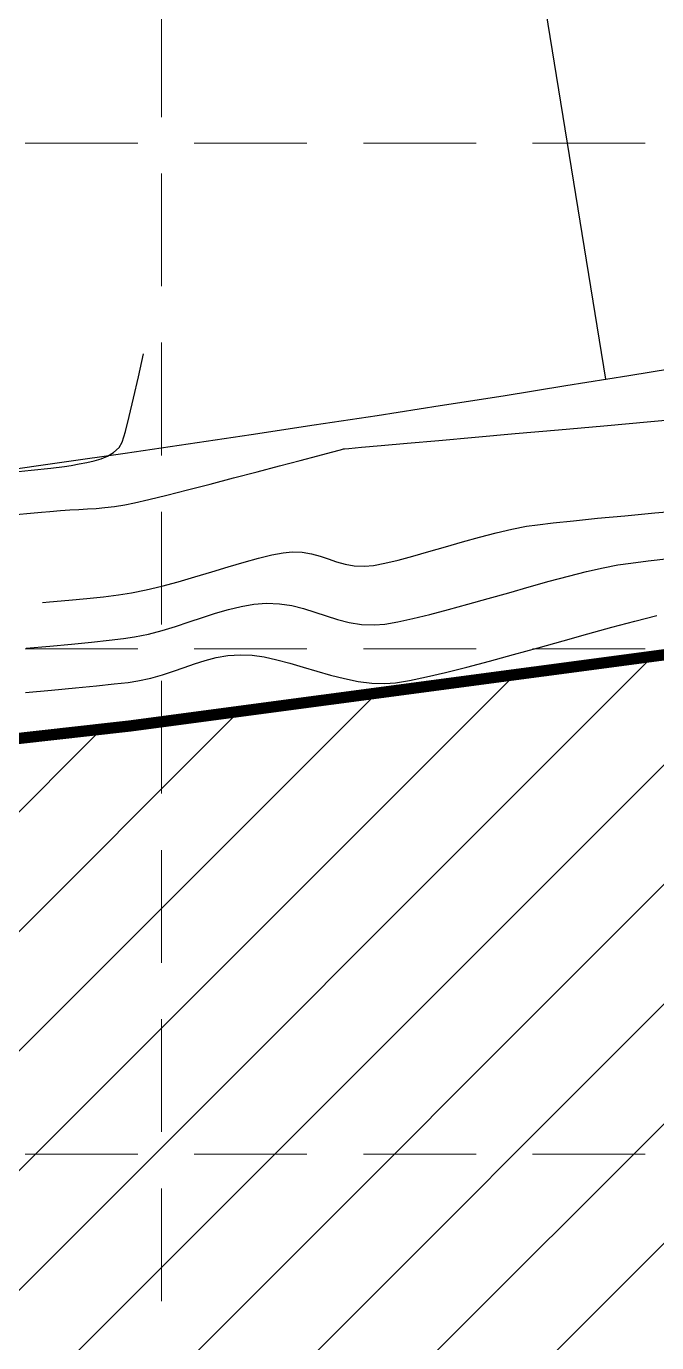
# Model space of a CAD drawing. Extents: x 2138193 to 2139991, y 332071 to 334944.
# Drawn here: x 2139034.8 to 2139090.7, y 332863.1 to 332979.8 of the extents above; entities that cross this region are included whole.
import ezdxf

# ---------------------------------------------------------------- set-up
doc = ezdxf.new("R2010")
doc.units = 0
doc.header["$LTSCALE"] = 100
doc.header["$MEASUREMENT"] = 0
doc.linetypes.add('DASHED', pattern=[0.75, 0.5, -0.25])
doc.linetypes.add('HIDDEN', pattern=[0.375, 0.25, -0.125])
for name, color, linetype in [('CONTOURS', 35, 'Continuous'), ('GRID', 254, 'DASHED'), ('V-PROP-SUBD-N', 7, 'Continuous')]:
    doc.layers.add(name, color=color, linetype=linetype)

msp = doc.modelspace()

# ---------------------------------------------------------------- hatches: boundary and pattern name
at = {"layer": 'CONTOURS', "ltscale": 10}
h = msp.add_hatch(dxfattribs=at)
h.set_pattern_fill('ANSI31', color=5, scale=60, style=0)
h.set_pattern_definition([(45, (0, 0), (-5.303300858899106, 5.303300858899107), [])])
h.paths.add_polyline_path([(2138483.546160111, 332606.2740493599), (2138656.140052903, 332606.2740493599), (2138921.264482902, 332760.8706732228), (2139372.471049562, 332785.9219287917), (2139377.748317752, 332780.6479753673), (2139409.411939294, 332807.0177192923), (2139404.134671104, 332828.1135155923), (2139401.496037009, 332952.0512992817), (2139392.260811476, 332977.1025548506), (2139347.404019459, 332973.1470955816), (2139339.488117175, 332969.1916305132), (2139182.489332715, 332936.2294564062), (2139043.960999322, 332917.7706368185), (2138914.667891463, 332903.2672764998), (2138844.744069344, 332879.534509287), (2138820.996350087, 332862.3941780554), (2138795.929319984, 332796.4698240421), (2138748.301847437, 332763.2789477164)])

# ---------------------------------------------------------------- linework, layer by layer
at = {"layer": 'CONTOURS', "color": 5, "ltscale": 10, "const_width": 1}
msp.add_lwpolyline([(2138656.140052903, 332606.2740493598), (2138921.264482902, 332760.8706732228), (2139372.471049562, 332785.9219287917), (2139377.748317752, 332780.6479753673), (2139409.411939294, 332807.0177192923), (2139404.134671104, 332828.1135155923), (2139401.496037009, 332952.0512992817), (2139392.260811476, 332977.1025548506), (2139347.404019459, 332973.1470955816), (2139339.488117175, 332969.1916305132), (2139182.489332715, 332936.2294564062), (2139043.960999322, 332917.7706368185), (2138914.667891463, 332903.2672764998), (2138844.744069344, 332879.534509287), (2138820.996350087, 332862.3941780554), (2138795.929319984, 332796.4698240421), (2138748.301847437, 332763.2789477164), (2138483.546160112, 332606.27404936)], dxfattribs=at)
at = {"layer": 'CONTOURS', "extrusion": (0.9753012737543922, -0.2208787572698207, 0), "elevation": 2012671.733730416}
msp.add_lwpolyline([(797194.8529678361, 549), (797196.9475305759, 549)], dxfattribs=at)
at = {"layer": 'CONTOURS', "extrusion": (0.9754491506811738, -0.2202247816104652, 0), "elevation": 2013205.789450403}
msp.add_lwpolyline([(795843.2865994273, 549), (795845.2052247277, 549)], dxfattribs=at)
at = {"layer": 'CONTOURS', "extrusion": (0.9736058481685488, -0.2282359577542522, 0), "elevation": 2006595.587850091}
msp.add_lwpolyline([(812364.149687996, 549), (812365.8254275249, 549)], dxfattribs=at)
at = {"layer": 'CONTOURS', "extrusion": (0.9680851752953485, -0.2506214144349489, 0), "elevation": 1987333.495341821}
msp.add_lwpolyline([(858408.176396674, 549), (858409.542800063, 549)], dxfattribs=at)
at = {"layer": 'CONTOURS', "extrusion": (0.08867531358113684, -0.9960605848849192, 0), "elevation": -141948.6743713309}
msp.add_lwpolyline([(2160179.149633264, 548), (2160183.191370278, 548)], dxfattribs=at)
at = {"layer": 'CONTOURS', "extrusion": (0.08865798066535555, -0.9960621278134922, 0), "elevation": -141986.2646780721}
msp.add_lwpolyline([(2160180.720929901, 548), (2160184.881042246, 548)], dxfattribs=at)
at = {"layer": 'CONTOURS', "extrusion": (0.08863745646675043, -0.9960639544281809, 0), "elevation": -142030.7759506158}
msp.add_lwpolyline([(2160181.954911113, 548), (2160186.15816682, 548)], dxfattribs=at)
at = {"layer": 'CONTOURS'}
for points, elevation in [([(2139043.264052725, 332942.9529888195), (2139043.566539364, 332943.8983654166)], 549), ([(2139068.538607566, 332942.8474651062), (2139071.343418075, 332943.0973066737)], 548), ([(2139071.343418075, 332943.0973066737), (2139074.565881101, 332943.3843176154)], 548), ([(2139074.565881101, 332943.3843176154), (2139078.131062372, 332943.7018118034)], 548), ([(2139060.610768829, 332941.7296285236), (2139061.831637994, 332942.055426142)], 548), ([(2139062.626715468, 332942.2681642874), (2139062.911727319, 332942.3444938238)], 548), ([(2139062.994576204, 332942.3535151344), (2139063.379433895, 332942.3878179269)], 548), ([(2139064.481681202, 332942.4860346048), (2139066.22638385, 332942.6414790406)], 548), ([(2139066.22638385, 332942.6414790406), (2139068.538607566, 332942.8474651062)], 548), ([(2139038.155264129, 332940.7786873247), (2139038.738503221, 332940.8649448623)], 549), ([(2139040.153756626, 332941.1498454154), (2139040.797283397, 332941.2877083707)], 549), ([(2139040.797283397, 332941.2877083707), (2139041.401358082, 332941.4593791555)], 549), ([(2139032.945204835, 332940.2239340422), (2139035.192709496, 332940.4523722039)], 549), ([(2139051.069135204, 332939.2219681013), (2139053.154853866, 332939.7628260426)], 548), ([(2139049.063268434, 332938.7081455039), (2139051.069135204, 332939.2219681013)], 548), ([(2139036.129520999, 332936.7224103919), (2139036.848858598, 332936.7897175766)], 548), ([(2139039.438975979, 332936.9694476864), (2139040.19967776, 332937.0134721551)], 548), ([(2139040.958710915, 332937.0670569077), (2139041.745875471, 332937.1407037849)], 548), ([(2139083.290527719, 332935.9751050679), (2139085.42417089, 332936.1884450575)], 546), ([(2139085.42417089, 332936.1884450575), (2139087.845678473, 332936.4197957015)], 546), ([(2139087.845678473, 332936.4197957015), (2139090.502864205, 332936.6652428884)], 546), ([(2139090.502864205, 332936.6652428884), (2139093.343541822, 332936.9208725073)], 546), ([(2139077.83701524, 332935.2300879938), (2139079.138647324, 332935.4822901376)], 546), ([(2139079.138647324, 332935.4822901376), (2139080.095579672, 332935.6181134966)], 546), ([(2139081.496935225, 332935.783689844), (2139083.290527719, 332935.9751050679)], 546), ([(2139071.941697353, 332933.6603085183), (2139073.451222522, 332934.0949015266)], 546), ([(2139073.451222522, 332934.0949015266), (2139074.959491471, 332934.5153949404)], 546), ([(2139057.539834225, 332933.1356336721), (2139058.343551519, 332933.2179383565)], 546), ([(2139059.245222375, 332933.1795002854), (2139060.060362357, 332933.0372767048)], 546), ([(2139060.060362357, 332933.0372767048), (2139060.817856257, 332932.825698853)], 546), ([(2139061.546588869, 332932.5791979682), (2139062.275444983, 332932.3322052889)], 546), ([(2139067.743698193, 332932.4819194057), (2139069.054123821, 332932.8328187101)], 546), ([(2139069.054123821, 332932.8328187101), (2139070.464727329, 332933.2326146635)], 546), ([(2139051.223660993, 332931.4420437619), (2139052.68356621, 332931.8802474646)], 546), ([(2139052.68356621, 332931.8802474646), (2139054.078038441, 332932.2901452503)], 546), ([(2139085.921207116, 332931.7989522017), (2139087.210682884, 332932.0466776392)], 545), ([(2139048.2391608, 332930.5664663792), (2139049.73122509, 332930.9969710857)], 546), ([(2139041.620680448, 332929.2331669557), (2139042.949097693, 332929.4013873276)], 546), ([(2139042.949097693, 332929.4013873276), (2139044.094220601, 332929.5767295116)], 546), ([(2139073.928518326, 332928.5638654809), (2139075.723375334, 332929.0703448727)], 545), ([(2139077.547267178, 332929.5897872183), (2139079.366449805, 332930.1055499162)], 545), ([(2139036.839968802, 332928.7670948314), (2139038.535685391, 332928.9164348957)], 546), ([(2139053.832382581, 332928.3749839782), (2139054.953642539, 332928.5668284457)], 545), ([(2139056.059463618, 332928.6546606228), (2139057.231912646, 332928.611153987)], 545), ([(2139058.324686906, 332928.4409393285), (2139059.360590701, 332928.1800593229)], 545), ([(2139062.355122337, 332927.2138539811), (2139063.39158731, 332926.9507393445)], 545), ([(2139063.39158731, 332926.9507393445), (2139064.485203336, 332926.7771727393)], 545), ([(2139065.658774719, 332926.7291968412), (2139066.570797627, 332926.8084038797)], 545), ([(2139086.69410483, 332926.5228017179), (2139088.743676241, 332927.0756162534)], 544), ([(2139042.108606532, 332925.3661401892), (2139043.395379527, 332925.5234731314)], 545), ([(2139045.602323989, 332925.9216775664), (2139046.814639524, 332926.2409584026)], 545), ([(2139082.363032564, 332925.3246859169), (2139084.554564387, 332925.9339079843)], 544), ([(2139084.554564387, 332925.9339079843), (2139086.69410483, 332926.5228017179)], 544), ([(2139034.776649346, 332924.6669446906), (2139036.853133877, 332924.8484020535)], 545), ([(2139077.975905402, 332924.1082602356), (2139080.157487017, 332924.7108863794)], 544), ([(2139080.157487017, 332924.7108863794), (2139082.363032564, 332925.3246859169)], 544), ([(2139048.770840738, 332922.9585725404), (2139049.690312434, 332923.2862252622)], 544), ([(2139049.690312434, 332923.2862252622), (2139050.622652174, 332923.5840246364)], 544), ([(2139055.85658162, 332923.8944512244), (2139056.976407294, 332923.6484457469)], 544), ([(2139075.856265372, 332923.5325583494), (2139077.975905402, 332924.1082602356)], 544), ([(2139044.664642309, 332921.7632677472), (2139045.811137874, 332922.0034140745)], 544), ([(2139039.129508439, 332921.1456706945), (2139040.999724413, 332921.3289163248)], 544), ([(2139042.578066165, 332921.495084201), (2139043.815912521, 332921.6409445872)], 544), ([(2139062.982789907, 332921.9691899), (2139064.198147003, 332921.7230724372)], 544)]:
    msp.add_lwpolyline(points, dxfattribs=dict(at, elevation=elevation))
at = {"layer": 'CONTOURS', "extrusion": (0.0886901773114654, -0.9960592615143241, 0), "elevation": -141916.4390255105}
msp.add_lwpolyline([(2160177.41949585, 548), (2160181.267625563, 548)], dxfattribs=at)
at = {"layer": 'CONTOURS', "extrusion": (0.5176853290077329, -0.8555710958945231, 0), "elevation": 822495.3564665798}
msp.add_lwpolyline([(2002461.510729978, 549), (2002462.133183473, 549)], dxfattribs=at)
at = {"layer": 'CONTOURS', "extrusion": (0.659412826044571, -0.7517810351744132, 0), "elevation": 1160212.568114375}
msp.add_lwpolyline([(1827637.820530162, 549), (1827638.486261026, 549)], dxfattribs=at)
at = {"layer": 'CONTOURS', "extrusion": (0.8850582512166518, -0.4654802809500335, 0), "elevation": 1738199.511261694}
msp.add_lwpolyline([(1290355.803149913, 549), (1290356.367242732, 549)], dxfattribs=at)
at = {"layer": 'CONTOURS', "extrusion": (0.2584764278118837, -0.9660175651951719, 0), "elevation": 231269.1873766962}
msp.add_lwpolyline([(2152428.975555755, 548), (2152429.798602356, 548)], dxfattribs=at)
at = {"layer": 'CONTOURS', "extrusion": (0.1082488905437614, -0.9941238241265747, 0), "elevation": -99434.72972407736}
msp.add_lwpolyline([(2162534.041260184, 548), (2162534.124598781, 548)], dxfattribs=at)
at = {"layer": 'CONTOURS', "extrusion": (0.08875419430305923, -0.996053559299707, 0), "elevation": -141777.6036229551}
msp.add_lwpolyline([(2160171.726032907, 548), (2160172.832647402, 548)], dxfattribs=at)
at = {"layer": 'CONTOURS', "extrusion": (0.1150713642288764, -0.993357227353033, 0), "elevation": -84587.09012573818}
msp.add_lwpolyline([(2163139.748776064, 549), (2163140.960726497, 549)], dxfattribs=at)
at = {"layer": 'CONTOURS', "extrusion": (0.2054337879771361, -0.9786710166125107, 0), "elevation": 113591.2559131144}
msp.add_lwpolyline([(2161812.519842497, 549), (2161813.265561573, 549)], dxfattribs=at)
at = {"layer": 'CONTOURS', "extrusion": (0.188694474706487, -0.9820358421235159, 0), "elevation": 76664.91572317551}
msp.add_lwpolyline([(2163437.556130306, 549), (2163438.254108658, 549)], dxfattribs=at)
at = {"layer": 'CONTOURS', "extrusion": (-0.3802242532165028, 0.9248943276212439, 0), "elevation": -505379.7522208386}
msp.add_lwpolyline([(-2104979.676420338, 549), (-2104980.289553628, 549)], dxfattribs=at)
at = {"layer": 'CONTOURS', "extrusion": (0.2547259582227455, -0.9670132812984029, 0), "elevation": 222915.1956132671}
msp.add_lwpolyline([(2153303.361614264, 548), (2153305.422186434, 548)], dxfattribs=at)
at = {"layer": 'CONTOURS', "extrusion": (-0.2559929393357259, 0.9666786513677933, 0), "elevation": -225736.7526892725}
msp.add_lwpolyline([(-2153011.459360609, 548), (-2153013.341713917, 548)], dxfattribs=at)
at = {"layer": 'CONTOURS', "extrusion": (0.2570108711504479, -0.966408512022989, 0), "elevation": 228004.1094966443}
msp.add_lwpolyline([(2152774.409260168, 548), (2152776.025954254, 548)], dxfattribs=at)
at = {"layer": 'CONTOURS', "extrusion": (0.1056537596613396, -0.9944029782082433, 0), "elevation": -105079.8672472431}
msp.add_lwpolyline([(2162239.376659037, 549), (2162241.145212581, 549)], dxfattribs=at)
at = {"layer": 'CONTOURS', "extrusion": (0.2531169453296608, -0.9674356888119134, 0), "elevation": 219332.7916718969}
msp.add_lwpolyline([(2153669.058016656, 548), (2153671.209370642, 548)], dxfattribs=at)
at = {"layer": 'CONTOURS', "extrusion": (0.2440234976772405, -0.9697693192617335, 0), "elevation": 199104.4897678418}
msp.add_lwpolyline([(2155627.122873431, 548), (2155629.022027085, 548)], dxfattribs=at)
at = {"layer": 'CONTOURS', "extrusion": (0.1223854506147494, -0.9924826454290396, 0), "elevation": -68646.746214543}
msp.add_lwpolyline([(2163708.472621058, 548), (2163709.324118046, 548)], dxfattribs=at)
at = {"layer": 'CONTOURS', "extrusion": (0.1538829838730424, -0.9880890786130211, 0), "elevation": 190.6009665589663}
msp.add_lwpolyline([(2164797.999516926, 548), (2164798.943589135, 548)], dxfattribs=at)
at = {"layer": 'CONTOURS', "extrusion": (0.199962383555344, -0.9798035747857147, 0), "elevation": 101514.9964582105}
msp.add_lwpolyline([(2162417.445357731, 548), (2162418.306468993, 548)], dxfattribs=at)
at = {"layer": 'CONTOURS', "extrusion": (-0.2261053594976317, 0.9741028520677099, 0), "elevation": -159333.9666232833}
msp.add_lwpolyline([(-2158928.186331872, 548), (-2158929.480515033, 548)], dxfattribs=at)
at = {"layer": 'CONTOURS', "extrusion": (0.2375802793734689, -0.9713679070531539, 0), "elevation": 184789.9105441779}
msp.add_lwpolyline([(2156899.743548108, 548), (2156901.383854712, 548)], dxfattribs=at)
at = {"layer": 'CONTOURS', "extrusion": (0.0937937729254032, -0.9955916472934161, 0), "elevation": -130840.7511479869}
msp.add_lwpolyline([(2160830.723100292, 548), (2160832.575026134, 548)], dxfattribs=at)
at = {"layer": 'CONTOURS', "extrusion": (0.09360486808240766, -0.9956094257645792, 0), "elevation": -131250.7442876345}
msp.add_lwpolyline([(2160807.710458981, 548), (2160809.030583104, 548)], dxfattribs=at)
at = {"layer": 'CONTOURS', "extrusion": (0.08267419488366187, -0.9965766290157213, 0), "elevation": -154953.8742661888}
msp.add_lwpolyline([(2159239.413212963, 548), (2159240.360965298, 548)], dxfattribs=at)
at = {"layer": 'CONTOURS', "extrusion": (0.06595269009977037, -0.9978227511279766, 0), "elevation": -191136.6849541801}
msp.add_lwpolyline([(2156338.657826358, 548), (2156339.513127679, 548)], dxfattribs=at)
at = {"layer": 'CONTOURS', "extrusion": (0.0566718433398215, -0.9983928596361589, 0), "elevation": -211178.5850221257}
msp.add_lwpolyline([(2154469.060682712, 548), (2154469.854128327, 548)], dxfattribs=at)
at = {"layer": 'CONTOURS', "extrusion": (0.07042079957758055, -0.9975173737769454, 0), "elevation": -181477.5341219882}
msp.add_lwpolyline([(2157175.453083553, 548), (2157176.214005793, 548)], dxfattribs=at)
at = {"layer": 'CONTOURS', "extrusion": (0.2530869066363705, -0.9674435475464359, 0), "elevation": 219276.5158866813}
msp.add_lwpolyline([(2153695.633891962, 546), (2153697.15666956, 546)], dxfattribs=at)
at = {"layer": 'CONTOURS', "extrusion": (0.2282964164081303, -0.9735916732671894, 0), "elevation": 164200.8368576671}
msp.add_lwpolyline([(2158594.848099382, 546), (2158596.290513533, 546)], dxfattribs=at)
at = {"layer": 'CONTOURS', "extrusion": (0.1173382070172475, -0.9930920124409306, 0), "elevation": -79639.87992399649}
msp.add_lwpolyline([(2163369.42537317, 546), (2163370.836476609, 546)], dxfattribs=at)
at = {"layer": 'CONTOURS', "extrusion": (-0.2781480249601706, 0.9605382221498302, 0), "elevation": -275183.1296642561}
msp.add_lwpolyline([(-2147263.662337773, 546), (-2147265.199986135, 546)], dxfattribs=at)
at = {"layer": 'CONTOURS', "extrusion": (0.2677245263445561, -0.9634954997266896, 0), "elevation": 251898.4765995836}
msp.add_lwpolyline([(2150103.117546006, 546), (2150104.462790427, 546)], dxfattribs=at)
at = {"layer": 'CONTOURS', "extrusion": (0.2407710433608977, -0.9705819412491172, 0), "elevation": 191884.1762133852}
msp.add_lwpolyline([(2156289.059088185, 546), (2156290.25929531, 546)], dxfattribs=at)
at = {"layer": 'CONTOURS', "extrusion": (0.1925381796429285, -0.9812894829660549, 0), "elevation": 85146.46034292917}
msp.add_lwpolyline([(2163135.987335053, 546), (2163137.007176287, 546)], dxfattribs=at)
at = {"layer": 'CONTOURS', "extrusion": (-0.04259114238557533, -0.9990925855946945, 0), "elevation": -423736.0480216502}
msp.add_lwpolyline([(2122937.32510669, 546), (2122938.227596479, 546)], dxfattribs=at)
at = {"layer": 'CONTOURS', "extrusion": (-0.3204246361648552, -0.9472740113286231, 0), "elevation": -1000786.397598814}
msp.add_lwpolyline([(1919596.841864689, 546), (1919597.61115911, 546)], dxfattribs=at)
at = {"layer": 'CONTOURS', "extrusion": (0.110214741622128, -0.9939077979013786, 0), "elevation": -95144.87583525211}
msp.add_lwpolyline([(2162752.199303741, 545), (2162754.039827214, 545)], dxfattribs=at)
at = {"layer": 'CONTOURS', "extrusion": (0.2857816615882333, -0.9582947573162803, 0), "elevation": 292255.1574638963}
msp.add_lwpolyline([(2144985.716580426, 546), (2144987.273967537, 546)], dxfattribs=at)
at = {"layer": 'CONTOURS', "extrusion": (-0.2706324166549161, -0.962682759301069, 0), "elevation": -899407.809206967}
msp.add_lwpolyline([(1969136.091994924, 546), (1969136.879237038, 546)], dxfattribs=at)
at = {"layer": 'CONTOURS', "extrusion": (-0.1746343355339388, -0.984633357576626, 0), "elevation": -701369.9218129847}
msp.add_lwpolyline([(2048051.437149444, 546), (2048052.26563803, 546)], dxfattribs=at)
at = {"layer": 'CONTOURS', "extrusion": (-0.04635343605272239, -0.9989251017799615, 0), "elevation": -431727.0658231607}
msp.add_lwpolyline([(2121332.032154501, 546), (2121332.935661057, 546)], dxfattribs=at)
at = {"layer": 'CONTOURS', "extrusion": (0.0964681264693537, -0.9953360741857461, 0), "elevation": -125027.5937703711}
msp.add_lwpolyline([(2161205.63206758, 546), (2161206.442872897, 546)], dxfattribs=at)
at = {"layer": 'CONTOURS', "extrusion": (0.1852207586623614, -0.9826969372907088, 0), "elevation": 69028.07825241104}
msp.add_lwpolyline([(2163719.092750283, 546), (2163720.119145833, 546)], dxfattribs=at)
at = {"layer": 'CONTOURS', "extrusion": (0.2323246435166153, -0.972638298657254, 0), "elevation": 173135.2682307455}
msp.add_lwpolyline([(2157886.421589038, 546), (2157887.631120249, 546)], dxfattribs=at)
at = {"layer": 'CONTOURS', "extrusion": (0.2449380005901176, -0.9695387438709789, 0), "elevation": 201153.1165842371}
msp.add_lwpolyline([(2155471.173002129, 545), (2155472.825943466, 545)], dxfattribs=at)
at = {"layer": 'CONTOURS', "extrusion": (0.2229766273318309, -0.9748237910841744, 0), "elevation": 152416.3258567058}
msp.add_lwpolyline([(2159466.356140934, 545), (2159467.856827784, 545)], dxfattribs=at)
at = {"layer": 'CONTOURS', "extrusion": (0.1458253221896088, -0.989310353432277, 0), "elevation": -17440.03907808347}
msp.add_lwpolyline([(2164771.047397161, 545), (2164772.232815591, 545)], dxfattribs=at)
at = {"layer": 'CONTOURS', "extrusion": (0.1232401249668002, -0.9923768798184325, 0), "elevation": -66772.71753088577}
msp.add_lwpolyline([(2163812.46394552, 545), (2163814.000135967, 545)], dxfattribs=at)
at = {"layer": 'CONTOURS', "extrusion": (0.2352404270776559, -0.9719372106614306, 0), "elevation": 179603.0554671892}
msp.add_lwpolyline([(2157336.364204818, 546), (2157337.797027999, 546)], dxfattribs=at)
at = {"layer": 'CONTOURS', "extrusion": (0.2610521690421357, -0.9653246940995533, 0), "elevation": 237017.0852881396}
msp.add_lwpolyline([(2151786.822457161, 546), (2151788.333648563, 546)], dxfattribs=at)
at = {"layer": 'CONTOURS', "extrusion": (0.2680423389968293, -0.9634071333061163, 0), "elevation": 252616.598103914}
msp.add_lwpolyline([(2150043.684559731, 545), (2150045.532926115, 545)], dxfattribs=at)
at = {"layer": 'CONTOURS', "extrusion": (0.2591754744445579, -0.9658302508445459, 0), "elevation": 232842.9253272195}
msp.add_lwpolyline([(2152276.727425681, 545), (2152278.49640324, 545)], dxfattribs=at)
at = {"layer": 'CONTOURS', "extrusion": (0.09633721512663668, -0.9953487534435577, 0), "elevation": -125311.3663822984}
msp.add_lwpolyline([(2161162.784706654, 546), (2161164.395914866, 546)], dxfattribs=at)
at = {"layer": 'CONTOURS', "extrusion": (0.108393431082261, -0.9941080746569838, 0), "elevation": -99109.57848731434}
msp.add_lwpolyline([(2162524.398976051, 546), (2162525.889036346, 546)], dxfattribs=at)
at = {"layer": 'CONTOURS', "extrusion": (0.1957312318437295, -0.9806575777920324, 0), "elevation": 92187.82323896326}
msp.add_lwpolyline([(2162834.516399205, 546), (2162835.835448469, 546)], dxfattribs=at)
at = {"layer": 'CONTOURS', "extrusion": (0.2739070731605921, -0.9617561620663516, 0), "elevation": 265711.385723411}
msp.add_lwpolyline([(2148460.885311007, 545), (2148462.781729159, 545)], dxfattribs=at)
at = {"layer": 'CONTOURS', "extrusion": (0.0816002625295155, -0.9966651379250276, 0), "elevation": -157272.5278740201}
msp.add_lwpolyline([(2159069.894253339, 546), (2159070.521932787, 546)], dxfattribs=at)
at = {"layer": 'CONTOURS', "extrusion": (0.2800040977124633, -0.9599988048243756, 0), "elevation": 279332.9415362237}
msp.add_lwpolyline([(2146708.066056147, 545), (2146709.264301923, 545)], dxfattribs=at)
at = {"layer": 'CONTOURS', "extrusion": (0.2347829055424169, -0.9720478317783855, 0), "elevation": 178590.9688377472}
msp.add_lwpolyline([(2157427.362280495, 545), (2157428.531040987, 545)], dxfattribs=at)
at = {"layer": 'CONTOURS', "extrusion": (0.07917775379385462, -0.9968605134642258, 0), "elevation": -162517.7756044792}
msp.add_lwpolyline([(2158699.955511581, 545), (2158701.064815304, 545)], dxfattribs=at)
at = {"layer": 'CONTOURS', "extrusion": (-0.1539078938047579, -0.9880851988692997, 0), "elevation": -658179.626252878}
msp.add_lwpolyline([(2062330.449057167, 545), (2062331.555008618, 545)], dxfattribs=at)
at = {"layer": 'CONTOURS', "extrusion": (0.3003805925934723, 0.9538194271418435, 0), "elevation": 960085.2843104089}
msp.add_lwpolyline([(-1940271.209923734, 545), (-1940272.260266814, 545)], dxfattribs=at)
at = {"layer": 'CONTOURS', "extrusion": (-0.3195754096999512, -0.947560846339225, 0), "elevation": -999060.500805168}
msp.add_lwpolyline([(1920494.288677064, 545), (1920495.334072492, 545)], dxfattribs=at)
at = {"layer": 'CONTOURS', "extrusion": (0.2546129716050405, -0.9670430366278694, 0), "elevation": 222679.7401902544}
msp.add_lwpolyline([(2153340.990676372, 545), (2153342.681971506, 545)], dxfattribs=at)
at = {"layer": 'CONTOURS', "extrusion": (0.2654423111577835, -0.9641267444932822, 0), "elevation": 246815.3948948141}
msp.add_lwpolyline([(2150709.913850391, 545), (2150711.710375724, 545)], dxfattribs=at)
at = {"layer": 'CONTOURS', "extrusion": (0.3116821872360038, -0.9501864102163221, 0), "elevation": 350360.8271675157}
msp.add_lwpolyline([(2136261.648253648, 545), (2136262.899943125, 545)], dxfattribs=at)
at = {"layer": 'CONTOURS', "extrusion": (-0.3169987435081375, 0.9484259573705595, 0), "elevation": -362319.3049137912}
msp.add_lwpolyline([(-2134267.229794268, 545), (-2134268.4707326, 545)], dxfattribs=at)
at = {"layer": 'CONTOURS', "extrusion": (0.3067874973179067, -0.9517780368811918, 0), "elevation": 339360.9357672107}
msp.add_lwpolyline([(2138039.134148785, 545), (2138040.357049652, 545)], dxfattribs=at)
at = {"layer": 'CONTOURS', "extrusion": (-0.3012711924940682, -0.9535384987367852, 0), "elevation": -961896.7822338222}
msp.add_lwpolyline([(1939375.877129419, 545), (1939376.928076209, 545)], dxfattribs=at)
at = {"layer": 'CONTOURS', "extrusion": (-0.04084613883828456, -0.9991654482326756, 0), "elevation": -420021.4574891193}
msp.add_lwpolyline([(2123680.551793409, 545), (2123681.726345016, 545)], dxfattribs=at)
at = {"layer": 'CONTOURS', "extrusion": (0.1656059976225953, -0.9861919962925196, 0), "elevation": 25912.4996389657}
msp.add_lwpolyline([(2164665.007898537, 545), (2164666.167431428, 545)], dxfattribs=at)
at = {"layer": 'CONTOURS', "extrusion": (0.210076158820859, -0.9776850246859022, 0), "elevation": 123869.3862484932}
msp.add_lwpolyline([(2161274.496497431, 545), (2161275.868388291, 545)], dxfattribs=at)
at = {"layer": 'CONTOURS', "extrusion": (0.2373164290852694, -0.9714324024275782, 0), "elevation": 184219.874012486}
msp.add_lwpolyline([(2156970.106919881, 545), (2156971.656475144, 545)], dxfattribs=at)
at = {"layer": 'CONTOURS', "extrusion": (0.2522762405861781, -0.9676552580520114, 0), "elevation": 217482.6312669056}
msp.add_lwpolyline([(2153890.061284004, 544), (2153892.047140749, 544)], dxfattribs=at)
at = {"layer": 'CONTOURS', "extrusion": (0.147276466673182, -0.9890953656570549, 0), "elevation": -14264.33904412045}
msp.add_lwpolyline([(2164750.004071664, 545), (2164750.998972623, 545)], dxfattribs=at)
at = {"layer": 'CONTOURS', "extrusion": (-0.2015814184584014, 0.979471761579832, 0), "elevation": -105100.3076825602}
msp.add_lwpolyline([(-2162245.195218702, 545), (-2162246.443741204, 545)], dxfattribs=at)
at = {"layer": 'CONTOURS', "extrusion": (0.2910664200982224, -0.9567028478536087, 0), "elevation": 304093.2159095316}
msp.add_lwpolyline([(2143335.828370343, 545), (2143337.083860281, 545)], dxfattribs=at)
at = {"layer": 'CONTOURS', "extrusion": (0.09141313246297363, -0.9958130543497142, 0), "elevation": -135994.8509574551}
msp.add_lwpolyline([(2160514.525353039, 545), (2160516.47575181, 545)], dxfattribs=at)
at = {"layer": 'CONTOURS', "extrusion": (0.0976229870679191, -0.9952234685717258, 0), "elevation": -122515.4431830166}
msp.add_lwpolyline([(2161322.744909614, 545), (2161324.519248107, 545)], dxfattribs=at)
at = {"layer": 'CONTOURS', "extrusion": (0.1068123062034552, -0.9942792018560478, 0), "elevation": -102544.7466369344}
msp.add_lwpolyline([(2162364.050352891, 545), (2162365.606632843, 545)], dxfattribs=at)
at = {"layer": 'CONTOURS', "extrusion": (0.2462739503996692, -0.9692002586434557, 0), "elevation": 204122.8232002392}
msp.add_lwpolyline([(2155158.822944895, 544), (2155159.826924601, 544)], dxfattribs=at)
at = {"layer": 'CONTOURS', "extrusion": (0.1666206902497156, -0.986021067513625, 0), "elevation": 28140.34183874849}
msp.add_lwpolyline([(2164621.936436502, 544), (2164622.992828378, 544)], dxfattribs=at)
at = {"layer": 'CONTOURS', "extrusion": (0.07368699786511827, -0.9972814178283009, 0), "elevation": -174398.5589040428}
msp.add_lwpolyline([(2157769.617584853, 544), (2157770.758728652, 544)], dxfattribs=at)
at = {"layer": 'CONTOURS', "extrusion": (-0.04025918759228237, -0.9991892702658538, 0), "elevation": -418770.7471356223}
msp.add_lwpolyline([(2123916.327428109, 544), (2123917.33923568, 544)], dxfattribs=at)
at = {"layer": 'CONTOURS', "extrusion": (-0.144418758768748, -0.9895166608580647, 0), "elevation": -638353.5321017769}
msp.add_lwpolyline([(2068549.871435466, 544), (2068550.952992428, 544)], dxfattribs=at)
at = {"layer": 'CONTOURS', "extrusion": (-0.2583448928258967, -0.9660527502940903, 0), "elevation": -874236.2515373856}
msp.add_lwpolyline([(1980432.750817104, 544), (1980433.95138135, 544)], dxfattribs=at)
at = {"layer": 'CONTOURS', "extrusion": (-0.2811350062425541, -0.9596682282252545, 0), "elevation": -920860.0726660467}
msp.add_lwpolyline([(1959189.726865565, 544), (1959190.967051231, 544)], dxfattribs=at)
at = {"layer": 'CONTOURS', "extrusion": (0.2551743520631301, -0.9668950563784893, 0), "elevation": 223935.1778536704}
msp.add_lwpolyline([(2153213.328475911, 544), (2153215.417348716, 544)], dxfattribs=at)
at = {"layer": 'CONTOURS', "extrusion": (0.269315156284134, -0.9630520996268335, 0), "elevation": 255456.2225256223}
msp.add_lwpolyline([(2149673.5009942, 544), (2149674.589165017, 544)], dxfattribs=at)
at = {"layer": 'CONTOURS', "extrusion": (0.3158100714663072, -0.948822427412235, 0), "elevation": 359648.3999620834}
msp.add_lwpolyline([(2134715.847445173, 544), (2134716.877442348, 544)], dxfattribs=at)
at = {"layer": 'CONTOURS', "extrusion": (0.3390856699484178, -0.9407554987538647, 0), "elevation": 412121.6815743488}
msp.add_lwpolyline([(2125210.30441903, 544), (2125211.297719899, 544)], dxfattribs=at)
at = {"layer": 'CONTOURS', "extrusion": (-0.2860663546719141, -0.958209810388478, 0), "elevation": -930922.9786891667}
msp.add_lwpolyline([(1954429.565513719, 544), (1954430.829225314, 544)], dxfattribs=at)
at = {"layer": 'CONTOURS', "extrusion": (0.2743944907516015, 0.9616172125358246, 0), "elevation": 907090.5564586453}
msp.add_lwpolyline([(-1965605.296304781, 544), (-1965606.567091714, 544)], dxfattribs=at)
at = {"layer": 'CONTOURS', "extrusion": (-0.2457855375067854, -0.9693242334495206, 0), "elevation": -848460.0775693895}
msp.add_lwpolyline([(1991616.918732484, 544), (1991618.180947914, 544)], dxfattribs=at)
at = {"layer": 'CONTOURS', "extrusion": (0.203729528088767, -0.9790272107478567, 0), "elevation": 109851.9533786916}
msp.add_lwpolyline([(2162032.522503482, 544), (2162034.046564429, 544)], dxfattribs=at)
at = {"layer": 'CONTOURS', "extrusion": (0.2285115865807461, -0.9735411931697344, 0), "elevation": 164688.934029386}
msp.add_lwpolyline([(2158549.565141635, 544), (2158551.317455101, 544)], dxfattribs=at)
at = {"layer": 'CONTOURS', "extrusion": (0.2445451499880694, -0.9696379064461706, 0), "elevation": 200285.3719197648}
msp.add_lwpolyline([(2155539.840706696, 544), (2155541.781455796, 544)], dxfattribs=at)
at = {"layer": 'CONTOURS', "extrusion": (0.0896303582067122, -0.9959750995319795, 0), "elevation": -139858.3209302751}
msp.add_lwpolyline([(2160265.111399604, 544), (2160267.428827924, 544)], dxfattribs=at)
at = {"layer": 'CONTOURS', "extrusion": (0.09285310816820501, -0.9956798181662134, 0), "elevation": -132866.4341168144}
msp.add_lwpolyline([(2160708.73203061, 544), (2160710.854669821, 544)], dxfattribs=at)
at = {"layer": 'CONTOURS', "extrusion": (0.1047013857826351, -0.9945037052797723, 0), "elevation": -107130.9382569315}
msp.add_lwpolyline([(2162141.524465412, 544), (2162143.111530139, 544)], dxfattribs=at)
at = {"layer": 'CONTOURS', "extrusion": (0.1426510165688109, -0.9897730484671146, 0), "elevation": -24380.09263324854}
msp.add_lwpolyline([(2164659.528998967, 544), (2164660.386498359, 544)], dxfattribs=at)
at = {"layer": 'CONTOURS', "extrusion": (-0.1294519669698293, -0.9915856938498268, 0), "elevation": -607026.4856953328}
msp.add_lwpolyline([(2077968.085210207, 544), (2077969.2929665, 544)], dxfattribs=at)
at = {"layer": 'CONTOURS', "extrusion": (-0.034947851164655, -0.999389137272851, 0), "elevation": -407473.936431648}
msp.add_lwpolyline([(2126123.827056228, 544), (2126124.997977803, 544)], dxfattribs=at)
at = {"layer": 'CONTOURS', "extrusion": (0.08739886722230053, -0.9961733975610163, 0), "elevation": -144695.5727053026}
msp.add_lwpolyline([(2159978.172838027, 544), (2159979.126948791, 544)], dxfattribs=at)
at = {"layer": 'CONTOURS', "extrusion": (0.1629331742661893, -0.986637106905849, 0), "elevation": 20052.24709723785}
msp.add_lwpolyline([(2164727.360431639, 544), (2164728.617496946, 544)], dxfattribs=at)
at = {"layer": 'GRID', "color": 252, "linetype": 'HIDDEN', "lineweight": 0, "ltscale": 0.4}
for p, q in [((2139046.75686914, 332296.7697992365), (2139046.75686914, 334897.5322012084)), ((2138239.658925912, 332969.4648891546), (2139943.532361615, 332969.4648891546)), ((2138239.658925912, 332924.6261144558), (2139943.532361615, 332924.6261144558)), ((2138239.658925912, 332879.7873397568), (2139943.532361615, 332879.7873397568))]:
    msp.add_line(p, q, dxfattribs=at)
at = {"layer": 'V-PROP-SUBD-N'}
msp.add_line((2139086.158411792, 332948.5209109925), (2139066.950114364, 333066.9736075002), dxfattribs=at)
msp.add_arc((2138672.379671393, 335500.1894149316), 2585, 271.110485799236, 287.1527206286253, dxfattribs=at)

doc.saveas('drawing.dxf')
